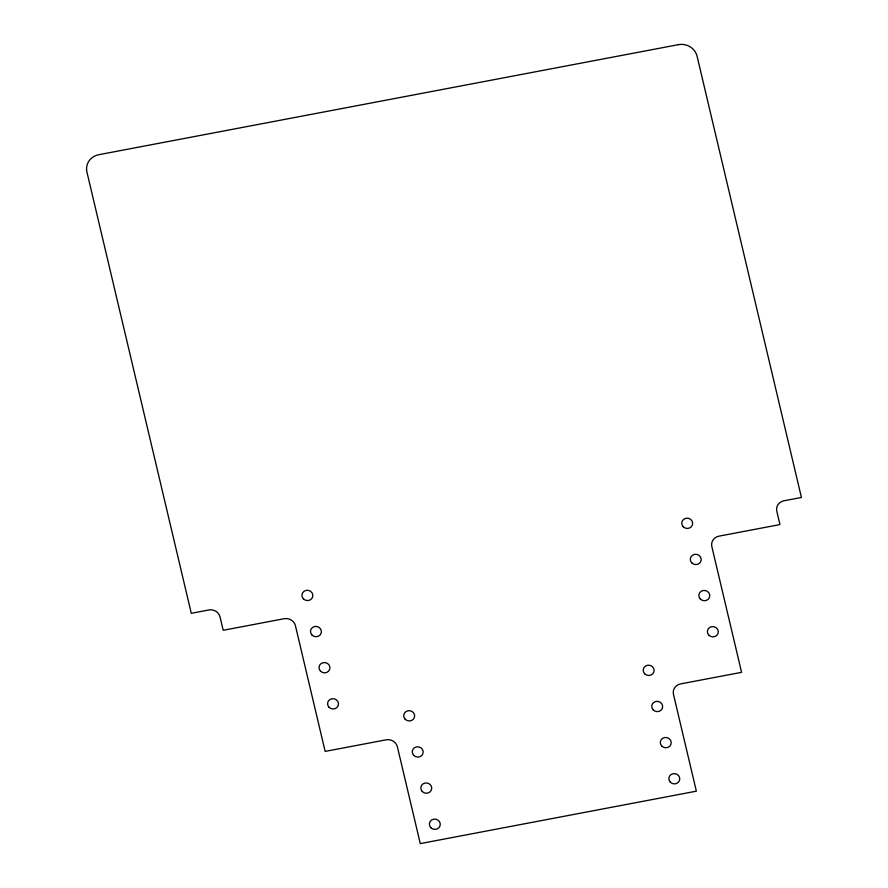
<?xml version="1.0" encoding="UTF-8"?>
<svg xmlns="http://www.w3.org/2000/svg" width="888" height="888" viewBox="0 0 888 888"><rect width="100%" height="100%" fill="white"/><g stroke="black" fill="none" stroke-linecap="round" stroke-linejoin="round"><path stroke-width="1.33" d="M678.41 44.655L98.768 154.712A15.662 14.708 10.6 0 0 86.935 172.061L191.286 613.308L208.824 609.978A9.402 8.825 10.6 0 1 220.035 616.916L223.199 630.291L284.204 618.703A9.402 8.825 10.6 0 1 295.415 625.64L325.152 751.403L386.169 739.815A9.402 8.825 10.6 0 1 397.369 746.753L420.279 843.6L696.37 791.175L673.459 694.327A9.402 8.825 10.6 0 1 680.563 683.915L741.58 672.327L711.832 546.575A9.402 8.825 10.6 0 1 718.936 536.163L779.953 524.575L776.789 511.199A9.402 8.825 10.6 0 1 783.893 500.799L801.431 497.469L697.08 56.222A15.662 14.708 10.6 0 0 678.41 44.655M303.363 598.823A5.483 5.15 10.6 0 0 312.609 597.069A5.483 5.15 10.6 0 0 306.194 590.365A5.483 5.15 10.6 0 0 303.363 598.823M320.457 671.106A5.483 5.15 10.6 0 0 329.703 669.352A5.483 5.15 10.6 0 0 323.288 662.637A5.483 5.15 10.6 0 0 320.457 671.106M329.004 707.248A5.483 5.15 10.6 0 0 338.25 705.483A5.483 5.15 10.6 0 0 331.834 698.778A5.483 5.15 10.6 0 0 329.004 707.248M661.76 746.053A5.483 5.15 10.6 0 0 670.995 744.222A5.483 5.15 10.6 0 0 664.513 737.562A5.483 5.15 10.6 0 0 661.76 746.053M405.15 719.213A5.483 5.15 10.6 0 0 414.407 717.46A5.483 5.15 10.6 0 0 407.981 710.755A5.483 5.15 10.6 0 0 405.15 719.213M422.244 791.497A5.483 5.15 10.6 0 0 431.49 789.743A5.483 5.15 10.6 0 0 425.075 783.027A5.483 5.15 10.6 0 0 422.244 791.497M691.73 562.848A5.483 5.15 10.6 0 0 700.976 561.094A5.483 5.15 10.6 0 0 694.56 554.378A5.483 5.15 10.6 0 0 691.73 562.848M700.277 598.989A5.483 5.15 10.6 0 0 709.523 597.236A5.483 5.15 10.6 0 0 703.096 590.52A5.483 5.15 10.6 0 0 700.277 598.989M670.307 782.195A5.483 5.15 10.6 0 0 679.531 780.363A5.483 5.15 10.6 0 0 673.06 773.703A5.483 5.15 10.6 0 0 670.307 782.195M430.791 827.627A5.483 5.15 10.6 0 0 440.037 825.873A5.483 5.15 10.6 0 0 433.622 819.169A5.483 5.15 10.6 0 0 430.791 827.627M311.91 634.964A5.483 5.15 10.6 0 0 321.156 633.211A5.483 5.15 10.6 0 0 314.741 626.495A5.483 5.15 10.6 0 0 311.91 634.964M644.633 673.748A5.483 5.15 10.6 0 0 653.879 671.994A5.483 5.15 10.6 0 0 647.463 665.279A5.483 5.15 10.6 0 0 644.633 673.748M413.697 755.355A5.483 5.15 10.6 0 0 422.943 753.601A5.483 5.15 10.6 0 0 416.528 746.886A5.483 5.15 10.6 0 0 413.697 755.355M653.013 709.701A5.483 5.15 10.6 0 0 662.348 708.346A5.483 5.15 10.6 0 0 656.254 701.376A5.483 5.15 10.6 0 0 653.013 709.701M708.524 634.787A5.483 5.15 10.6 0 0 717.915 633.777A5.483 5.15 10.6 0 0 712.098 626.595A5.483 5.15 10.6 0 0 708.524 634.787M683.183 526.717A5.483 5.15 10.6 0 0 692.429 524.952A5.483 5.15 10.6 0 0 686.013 518.248A5.483 5.15 10.6 0 0 683.183 526.717"/></g></svg>
